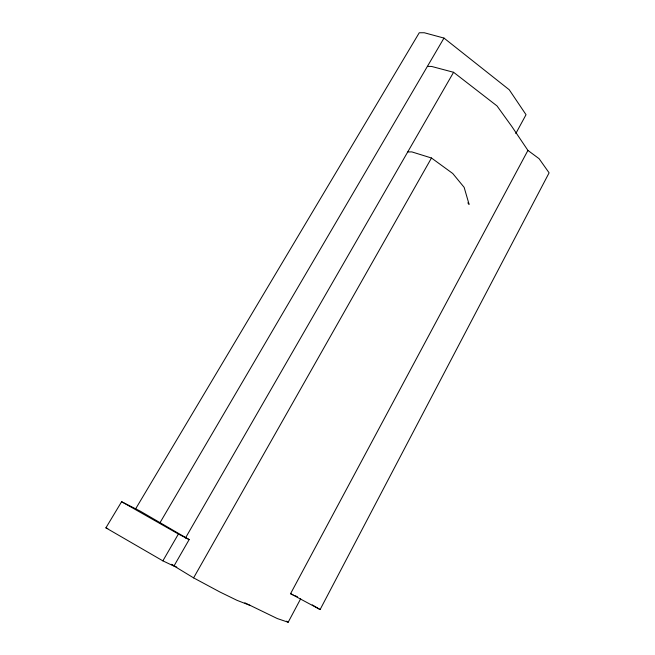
<?xml version="1.0" encoding="UTF-8"?>
<svg xmlns="http://www.w3.org/2000/svg" width="655" height="655" viewBox="0 0 655 655"><rect width="100%" height="100%" fill="white"/><g stroke="black" fill="none" stroke-linecap="round" stroke-linejoin="round"><path stroke-width="0.98" d="M527.922 150.413L290.558 593.708L320.115 609.551L549.103 172.838L539.106 158.698L527.922 150.413L511.686 126.292L496.989 105.905L453.587 72.287L431.588 66.442L427.396 66.384M244.847 602.813L277.261 618.541L288.184 622.25L300.661 598.785M515.796 133.563L526.03 114.699L509.238 89.76L443.984 38.08L424.284 32.75L419.266 32.758L135.47 509.14M250.333 605.507L236.963 600.316L219.892 591.989L193.602 577.874L431.473 158.002L452.761 173.509L464.141 187.346L469.095 204.385L467.809 202.845M189.156 539.581L173.927 566.092L162.874 560.86L105.897 527.848L121.609 501.722L140.154 511.096L189.156 539.581L178.397 534.03L121.609 501.722M185.381 538.164L453.587 72.287M162.874 560.86L178.397 534.03M159.984 522.755L443.984 38.08M407.713 151.968L411.815 151.894L431.473 158.002M105.897 527.848L107.805 528.569M290.558 593.708L293.145 594.863M294.873 595.632L297.452 596.787M171.487 564.323L173.264 565.273M175.041 566.231L176.817 567.181M312.247 604.876L320.115 609.551M193.602 577.874L171.43 564.405M286.472 621.169L288.184 622.25"/></g></svg>
